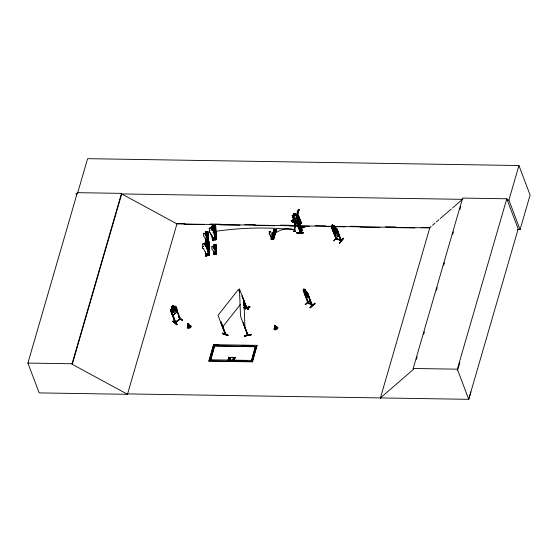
<?xml version="1.0" encoding="UTF-8"?>
<svg xmlns="http://www.w3.org/2000/svg" width="558" height="558" viewBox="0 0 558 558"><rect width="100%" height="100%" fill="white"/><g stroke="black" fill="none" stroke-linecap="round" stroke-linejoin="round"><path stroke-width="0.84" d="M177.116 312.013C177.381 309.962 176.377 303.852 173.74 307.095L173.189 305.638M172.031 314.105L173.113 315.144L177.179 312.027L177.179 310.095M299.437 222.816L299.465 222.224M291.695 220.591C291.074 222.754 297.77 223.409 299.513 222.83L299.541 222.224L297.56 220.787M175.561 322.154L174.975 322.343L175.589 322.099M175.756 322.552L171.146 310.597L170.671 310.959L175.261 322.942L175.742 322.608L172.931 315.319M180.415 318.995L180.248 318.562M332.582 230.077L333.684 231.73L337.883 233.335L337.932 232.037M338.846 236.16L338.915 234.981M338.957 234.925L338.908 236.222L334.674 234.66L333.614 232.958L334.716 234.611M297.881 217.041L296.737 217.39L297.658 219.81L298.397 219.761L298.593 216.616L297.853 216.664M305.4 304.703L310.178 300.155L305.205 304.605M293.096 220.577L292.385 220.033L293.187 220.668L291.632 220.647L297.623 220.78L301.341 223.242L295.168 223.123L300.218 223.186M293.117 222.286L294.519 222.802L299.513 222.83M294.512 220.117L292.378 220.11M294.338 222.74L295.538 223.402L301.25 223.472L300.72 223.535C296.926 219.161 298.377 221.7 294.471 220.061M299.541 222.224L297.56 220.856M172.806 321.394C173.036 319.734 177.828 324.337 176.907 324.798L172.806 321.394L176.921 324.749M172.98 320.983L177.2 324.575L173.015 321.206M206.767 239.926L206.593 240.561L206.411 239.989M207.304 253.492L207.332 254.469M214.056 238.65L214 237.722L213.658 238.078M214.837 253.506L214.642 252.83L215.004 252.886M291.262 220.703L291.869 220.473L291.262 220.703L294.945 223.465M295.447 223.43L293.096 221.819M298.914 218.052L300.72 223.535M297.665 220.989L301.313 223.472L300.748 222.788L300.071 223.074L301.383 223.088L300.832 222.063L300.267 222.056L300.908 221.791L301.313 223.081L295.656 222.83M295.349 224.595C292.594 239.11 296.605 223.423 294.987 224.588M295.789 222.921L295.684 224.609L295.845 222.984L294.784 222.921L294.624 224.546L295.684 224.609M272.158 238.594L271.816 238.475L272.248 238.161M272.164 238.503L272.339 237.973M206.46 240.268L206.586 240.386M207.081 254.567L207.206 253.778L206.837 254.099M207.276 253.862C206.509 253.583 207.52 253.137 206.844 254.127M213.916 238.58C213.519 238.866 213.979 237.945 213.63 238.175M214.035 237.813L213.477 237.82L213.937 237.82M213.888 238.482L213.484 237.868M214.67 252.9L214.663 253.416L214.691 253.053M206.858 253.883L207.325 254.448L207.088 253.437M272.234 238.182L272.053 238.287M296.765 232.7L303.217 232.512L303.224 233.049L296.71 232.916L303.217 233.042M299.813 221.052L300.002 219.594M300.078 219.601L299.883 221.101L297.358 221.045M246.922 308.239L246.734 307.765C246.057 306.307 247.222 309.557 246.608 307.835M247.536 334.744C248.673 334.402 246.929 335.191 247.508 334.228M247.961 335.072L243.211 322.901L247.968 335.163L247.905 334.667M207.123 235.685L206.851 235.218L206.286 235.476M307.702 302.317C306.551 300.776 316.128 307.681 312.417 305.045M307.793 302.659L308.428 302.729M311.776 304.926L308.19 302.68L312.368 304.94M311.943 305.359L312.529 305.372M335.693 238.385L341.447 240.7L341.217 240.177C340.296 239.563 340.519 241.216 341.154 240.435M335.86 238.817L341.391 240.679L336.927 228.864L336.439 228.675L337.492 231.995M334.326 233.481L336.383 239.005L335.058 234.89M337.799 236.215L333.691 241.014L337.576 236.139M225.655 333.593C223.821 335.267 226.123 332.47 225.753 334.026L221.08 322.064L220.738 322.51L225.39 334.437L225.223 334.005M187.858 324.059L188.199 323.891L190.285 326.5L189.818 327.42L188.151 327.511L187.858 324.059L188.151 327.511M187.927 327.107L187.872 323.982M274.557 325.356L274.836 328.885L276.503 328.801L276.97 327.874L274.71 325.244L274.606 328.488M274.836 328.885L274.543 325.433L276.97 327.874M247.48 334.34L247.794 334.681M206.397 239.884L206.69 240.547M213.756 238.733L213.54 238.329M215.004 253.43L214.969 253.039M299.353 232.665L300.664 228.138M299.625 232.637L301.153 227.378M301.097 227.197L299.695 232.7L300.874 227.95M294.094 215.172L293.536 213.714L295.67 213.721L296.214 215.235L297.421 215.772M292.671 215.269L296.165 215.283L295.67 213.721M297.616 215.179C299.862 215.876 296.947 215.793 298.565 215.639L301.383 223.088M127.545 394.304L39.179 392.902L27.9 363.063L77.353 192.67L121.504 193.368L121.714 193.926L72.261 364.318L127.482 394.304L127.601 393.906L468.727 399.326L470.938 391.918M72.261 364.318L72.052 363.767L121.504 193.368M127.482 394.304L177.053 223.514L184.872 223.632M188.764 325.579C196.549 325.579 183.987 332.073 188.081 325.607M208.943 360.803L213.63 344.677L257.015 345.36L252.474 361.863L209.083 361.172L208.943 360.803L252.335 361.493L252.474 361.863M209.083 361.172L213.33 345.702L256.715 346.392L256.854 346.762L214.335 346.086M271.613 238.322C272.618 240.854 270.993 236.453 271.509 238.301L273.678 238.336L273.315 237.82L273.469 238.231L271.648 238.343L269.912 234.534A1.535 0.928 16.2 0 1 269.626 232.993L269.249 231.856A0.767 0.46 16.2 0 1 269.786 231.375A0.767 0.46 16.2 0 1 270.693 231.877L271.076 233.014A1.535 0.928 16.2 0 1 271.962 234.569L273.113 238.287M269.626 232.993L269.249 231.856M269.912 234.534L271.669 238.266M270.693 231.877L270.672 231.954A0.767 0.46 16.2 0 0 269.765 231.451A0.767 0.46 16.2 0 0 269.228 231.933M271.962 234.569L273.092 238.364M271.523 239.403L271.035 238.761L271.314 237.792M271.355 239.173L271.481 237.792M271.558 237.806L271.111 239.403L271.634 238.203M272.032 236.222L273.95 229.638L276.119 229.673L273.308 239.438L272.848 239.417L275.757 229.812M272.151 236.16L273.95 229.638M272.311 236.222L274.034 229.798M272.213 237.017L274.41 229.75L272.499 237.024M274.41 229.75L271.648 239.347L274.292 229.868M272.053 238.615L272.332 238.029M272.625 239.11L272.304 238.245L272.625 239.11L271.962 239.096M275.722 230.677L273.19 239.201L275.387 230.67M273.015 239.361L275.903 229.889M276.119 229.673L273.281 239.431L273.029 238.789M276.377 229.889L273.58 239.438L276.37 229.896L273.992 229.743M294.603 220.591C293.794 216.197 290.439 212.012 293.703 219.782M252.335 361.493L257.015 345.36M298.565 215.639L297.602 215.242M297.435 222.886L296.786 223.395L296.856 222.914M297.512 222.872L297.24 223.402L300.134 230.754L297.337 223.291M298.656 223.402L299.479 222.991L302.108 230.873L301.446 230.838L298.656 223.402L299.228 223.465M298.774 223.458L299.416 223.04M299.214 223.521L299.486 223.047M296.716 232.951L303.308 232.756M301.871 227.19L300.413 232.714L301.948 227.434M301.969 227.371L300.434 232.651M301.446 230.782L301.585 230.363M298.914 222.977L301.564 230.838L298.725 223.402M302.276 230.426L302.101 230.796L299.311 223.409M380.305 398.321L429.876 227.531L431.174 226.409M380.416 397.924L413.506 369.34L413.178 368.475L462.638 198.083L506.79 198.787L518.18 228.933L468.727 399.326L457.337 369.18L506.79 198.787M416.408 359.338L417.133 356.841M423.661 334.34L424.387 331.843M436.482 290.174L437.207 287.677M443.736 265.176L444.461 262.679M452.684 234.346L453.41 231.842M459.945 209.348L460.671 206.844M517.461 229.568L520.07 229.61L508.91 200.078L518.94 165.531L87.592 158.674L77.562 193.221L77.353 192.67M520.07 229.61L530.1 195.063L518.94 165.531M457.658 370.038L459.876 362.63M294.429 230.049L294.819 230.077M308.407 302.757L305.749 295.719M206.655 239.849L206.648 240.317M206.16 235.664L207.778 235.099L206.251 235.274M215.325 248.729L215.095 248.164L214.53 248.415M273.413 233.579L274.32 233.314M227.908 335.17L222.405 333.161L227.908 335.17L227.79 335.693L222.293 333.656L222.391 333.203M334.856 228.947C336.404 227.957 334.354 226.625 334.34 228.466L332.366 226.569L334.109 228.654M272.081 237.966L272.067 238.231M225.725 334.012L225.46 334.354M245.115 308.4L245.555 307.904L245.855 308.518L245.52 308.944L243.518 303.587M245.276 308.832L245.715 308.33M245.318 308.511L245.715 308.044M243.553 302.331L245.876 308.476L245.52 308.895L243.944 305.142M246.734 307.856L246.448 307.402M174.891 306.209L175.7 306.286L180.436 319.009L179.913 319.343L179.606 318.764L180.143 318.388M179.774 319.225L180.269 318.583M213.707 238.426L213.854 238.768L213.637 238.399M207.025 253.674L207.144 253.576M207.234 254.211L206.885 254.511L206.934 253.953M214.028 238.691L213.561 238.106M206.934 254.315L207.22 254.357M214.969 253.206L214.837 252.955M220.926 322.58L221.268 322.14M225.16 334.375L225.774 333.9M245.29 308.874L245.673 308.386L243.672 303.078M248.463 309.132L244.39 307.842M248.561 309.383L248.756 309.09L244.027 307.367M333.154 227.804L335.002 228.417L333.154 227.804L333.705 229.261L332.519 228.752L332.101 229.115L333.628 233.028M332.519 228.752L337.548 231.054M333.824 229.275L333.105 229.429L334.13 232.142L335.47 233.635L337.158 234.255L337.618 233.425L336.593 230.719L335.511 229.896L336.718 230.301M338.978 235.009L339.02 234.953C338.225 231.075 335.951 225.034 331.11 226.178L335.937 238.88M222.489 327.141L240.268 304.619M332.749 226.29L332.198 224.832L333.984 225.516L334.493 226.994L335.686 227.455M331.591 226.827L332.84 229.547M332.198 224.832L332.784 226.415L332.073 226.555L333.098 229.268L334.43 230.775L336.097 231.41L336.558 230.587L333.984 225.516M336.927 228.864L336.307 228.843M336.355 238.712L340.729 240.163M340.596 240.331L341.231 240.226M339.355 242.96L343.254 238.126L343.623 238.475L339.752 243.323L339.404 243.002M339.452 243.211L343.379 238.357M299.318 223.486L302.171 230.796M205.372 234.018L205.421 232.177L207.862 231.828L208.204 241.105L207.834 231.849M205.302 232.33L205.595 235.595L205.379 232.072L207.646 231.751L207.75 241.189M206.069 232.177L205.379 232.072M207.081 231.982L207.43 231.912M212.34 228.103L212.047 226.297L211.984 229.924L212.019 226.22L215.688 225.697L216.225 239.591L215.304 225.432L211.963 226.067L212.193 230.559M212.472 226.318L212.668 226.185M215.165 225.795L215.304 225.432M205.581 238.217L205.658 241.586L208.057 241.063M206.153 241.502L206.411 241.454M207.883 241.161L207.82 240.491L207.806 240.937L205.923 241.293L205.595 240.916L205.958 241.537M208.008 241.475L208.594 255.431M208.657 241.44L205.316 241.991L205.253 244.829M212.465 240.317L216.225 239.591M212.514 238.678L215.855 238.05L215.562 237.276L215.534 237.945L213.177 238.301L213.289 240.059M215.151 239.8L215.59 239.703L215.067 239.807L214.844 229.261M214.321 245.122L214.014 248.582M205.839 253.353L205.679 256.101L209.543 255.355L208.978 241.488M215.458 244.774L215.737 254.19L215.458 244.774L215.827 249.921M215.744 253.102L214.621 249.245A1.535 1.025 -2.3 0 0 213.728 247.752L213.623 245.018L215.855 244.599L215.974 249.9M206.418 255.976L206.453 254.016M208.58 247.668L208.811 255.501L209.208 255.229L208.664 254.511L208.866 253.053L209.159 253.82L205.818 254.455L205.525 253.688L206.076 255.662L208.894 255.125L208.664 254.511M208.587 242.437L209.076 255.466L208.72 241.433M214.398 252.614L214.663 254.399M215.709 254.19L216.469 254.043L214.223 254.483M216.127 254.099L215.855 244.599M188.011 326.625L188.395 326.186L187.934 323.912M175.17 322.712L180.304 318.813L175.352 321.987L175.079 322.817L174.982 322.266M225.418 333.398L225.474 333.921L221.08 322.064M213.714 238.238L213.965 238.175M230.712 357.287L229.561 358.369L229.826 358.899L231.214 357.294L229.659 358.62L229.059 357.266L228.536 357.253L229.289 358.913L227.79 360.287L229.192 358.668L228.536 357.253M234.939 357.357L233.879 358.682L235.525 357.608L235.03 357.601M232.414 360.119L233.586 359.017L234.193 360.391M232.505 360.363L233.683 359.261L233.418 358.731L231.919 360.112M231.214 357.294L229.736 358.655L230.496 360.335M232.009 360.356L233.509 358.975L232.763 357.322L233.279 357.329L233.879 358.682M235.525 357.608L234.053 358.968L235.434 357.364M303.838 289.016L305.352 289.993L303.838 289.016L304.403 290.599L303.831 290.592L304.856 293.306L307.465 295.866L307.786 295.189L305.324 290.007C306.774 292.371 313.408 302.108 305.505 295.705L304.542 293.913L305.505 295.705M307.842 302.771L303.022 290.062L303.357 289.804L304.459 290.551L303.908 289.093M303.964 290.997L303.378 290.878L303.796 291.143M306.886 292.071L312.361 305.596C310.018 304.054 308.156 303.168 307.8 302.08M312.243 305.198L311.887 305.331L307.646 293.369L312.508 305.393M308.065 293.634L307.479 293.515M305.212 304.584L310.053 300.218M309.983 307.493L314.845 303.147L315.165 303.538L310.332 307.904L310.018 307.535M310.074 307.737L314.963 303.385M245.604 308.421L245.513 307.953M299.102 209.487L298.837 209.717A6.417 2.134 86.1 0 0 297.798 216.239L297.888 217.069L297.149 217.118L297.058 216.288A6.417 2.134 86.1 0 1 298.098 209.766L299.102 209.487L298.99 210.582A5.496 1.827 86.1 0 0 298.174 216.881L297.442 216.929M432.471 225.286L435.066 223.047M436.363 221.924L438.958 219.685M440.255 218.562L451.283 209.034M452.58 207.911L461.661 200.064M214.6 248.254L214.349 245.959M215.221 248.742L214.551 248.952M273.601 233.216C272.674 234.102 275.031 234.137 274.201 233.167M172.045 308.33L171.501 306.872L173.231 305.547L171.543 306.914L172.171 308.372L171.487 309.516L172.513 312.229L173.817 312.731L175.435 311.49L175.861 309.662L174.835 306.949L173.782 307.13L173.231 305.547M172.122 308.33L170.867 309.23L170.56 310.213L175.352 322.866L175.093 322.51M170.957 309.299L174.94 306.244M171.292 310.715L170.671 310.959M179.913 319.343L175.505 307.486L175.84 307.005M173.092 315.026L177.074 311.978M178.441 317.049C180.646 319.315 186.839 323.466 178.637 316.895L178.379 317.132L182.48 320.529M175.554 322.057L179.802 319.03M180.45 318.932L175.31 322.894M301.292 223.102L298.502 215.716M248.582 309.299L243.853 307.549M296.737 217.39L297.888 217.069M298.174 216.881L298.593 216.616M274.766 326.981C270.763 333.419 282.32 327.183 276.14 326.967M247.675 334.661L247.703 335.225L240.519 316.184L239.431 288.842L246.866 308.309L246.866 307.8M205.609 232.274L205.686 234.799M205.853 232.156L206.035 235.518M205.79 241.502L205.735 238.964M205.323 242.088L205.749 246.483M208.518 241.586L208.601 241.209L205.26 241.837L205.497 246.427M212.863 240.254L212.277 239.319L212.772 239.884L215.597 239.354L215.304 237.324M215.772 239.689L215.297 229.268M216.427 254.05L216.106 244.774L213.707 245.178M213.874 245.213L213.93 247.745M214.007 245.199L213.623 245.018M215.458 244.836L216.037 254.127M215.911 244.746L216.302 254.009M209.501 255.383L208.908 241.495M206.383 235.392L206.879 235.302M215.116 248.819L214.516 248.875M294.91 223.102L294.882 223.395M291.206 220.835L291.688 220.661M341.356 240.631L335.832 238.189L336.216 238.573M340.903 240.491L338.518 234.193M182.515 320.452L178.288 316.888M214.746 248.275L215.123 248.24M273.755 233.244L274.131 233.209M273.88 233.879L274.341 233.314M293.194 220.591L292.357 220.773L295.328 222.21L297.826 221.791L296.493 220.78L295.189 220.598M246.908 307.828L242.144 296.026L246.629 308.351M242.165 296.486L242.374 295.977M244.188 307.953L250.047 306.816L244.188 308.253M244.125 308.002L250.047 306.823L244.188 308.149M251.065 334.347L244.383 335.644L251.065 334.312L251.17 334.842L244.481 336.111L251.163 334.807M251.149 334.598L244.383 335.609M213.826 230.754L215.555 230.594L213.051 231.068M207.646 232.588C201.968 233 208.852 233.969 207.611 231.654M207.674 233.216C200.273 234.311 213.177 232.567 205.518 234.681M213.044 232.323L215.611 232.002L213.107 232.477M205.477 234.583L207.709 234.158M206.293 236.215L207.813 236.034L206.327 236.32A1.535 1.025 -2.3 0 0 205.484 234.813L205.079 233.676A0.767 0.509 -2.3 0 0 204.144 233.321A0.767 0.509 -2.3 0 0 203.593 233.955L203.593 234.025A0.767 0.509 -2.3 0 1 204.151 233.397A0.767 0.509 -2.3 0 1 205.079 233.746L205.079 233.676M212.912 238.496L210.303 233A2.295 1.535 -2.3 0 1 209.885 230.587L209.878 230.482A2.295 1.535 -2.3 0 0 210.296 232.888L212.912 238.496L215.137 238.078M205.881 240.352L207.764 239.996L207.785 239.556L207.981 240.066L205.749 240.491L205.553 239.975L205.923 241.293M215.36 238.733L215.737 239.689L215.388 229.261M214.691 239.396C213.763 235.385 215.36 243.149 213.177 238.301M205.414 245.597L208.811 245.115L205.47 245.75M206.293 246.692L208.859 246.371L206.348 246.845M206.348 248.101L208.915 247.78L206.404 248.254M213.728 247.529L215.995 247.208L213.763 247.626M213.756 248.359L216.023 248.038L213.798 248.463M214.537 249.161L216.058 248.98L214.572 249.266M207.499 253.883L206.481 254.078C206.906 257.608 209.327 253.116 206.488 254.197M213.805 252.92L214.167 254.239L216.051 253.883L216.03 252.502L216.225 253.011L213.902 253.506L213.805 252.92L214.035 254.371L213.895 251.016M214.126 253.297L216.009 252.941M205.525 253.688L206.076 255.662M213.84 253.862L214.167 254.239M216.26 253.953L216.065 253.437L216.051 253.883M206.662 236.055L206.188 235.867L206.53 236.069M298.481 210.436L299.214 210.387M294.868 230.321L295.482 230.133L294.003 229.84A28.367 17.57 -52.2 0 0 275.122 233.118L272.953 233.084L275.122 233.118M293.522 213.777L295.656 213.784M294.185 215.221L292.636 215.165L292.141 215.737L292.734 215.751M297.846 219.643L295.852 219.636L294.338 218.471L293.285 215.758L294.171 215.276L293.536 213.714M297.037 220.773L297.623 220.78M298.739 222.119L300.42 222.14L298.683 222.307M294.896 223.033L294.38 223.033M462.847 199.346L121.714 193.926L176.935 223.911L331.585 226.367M507.173 200.05L508.91 200.078M210.066 224.037L220.494 224.204M244.816 224.588L255.243 224.755M280.437 225.153L290.864 225.32M315.193 225.704L325.614 225.871M350.815 226.276L360.37 226.422M385.564 226.827L395.992 226.994M421.185 227.392L429.876 227.531M334.186 226.409L429.758 227.929M184.21 224.274L204.221 224.588M219.887 224.839L239.898 225.16M254.692 225.39L274.703 225.711M289.497 225.948L309.509 226.262M325.168 226.513L331.257 226.611M333.872 226.653L345.179 226.834M359.973 227.064L379.984 227.385M395.65 227.629L414.789 227.936M298.411 227.071L304.745 227.232M299.13 227.287L304.766 227.218M300.044 230.726C300.023 230.084 299.513 230.154 300.03 230.782M271.223 239.27L273.434 239.361M218.973 345.123L213.77 345.039L213.63 344.677M241.537 345.486L253.681 345.674M228.634 357.504L229.059 357.266M230.81 357.538L231.305 357.545M210.247 360.161L211.984 360.189M234.548 360.545L247.564 360.754M413.178 368.475L457.337 369.18M27.9 363.063L72.052 363.767M215.604 225.725L216.162 239.605M215.939 239.535L215.423 225.655M207.897 241.161L207.771 236.948M206.125 256.024L205.581 255.097M273.783 233.976L273.371 233.593M335.923 238.196L336.314 239.026M336.244 238.608L331.884 227.615M180.199 318.346L180.36 318.771M340.771 240.017L341.315 240.868L336.467 228.166M300.734 232.686L302.303 227.427M212.347 226.339L211.963 226.067M205.651 242.116L205.26 241.837M209.041 255.466L208.497 242.444M208.887 255.48L208.364 255.578L208.043 242.43M243.755 307.395L248.498 309.118M245.332 308.825L245.178 308.33M332.233 224.958L333.9 225.599M331.487 225.878L332.826 226.36M294.031 230.189L294.003 229.84A330.538 260.272 -38.3 0 0 214.46 231.5M276.74 327.476L274.808 325.237M190.055 326.095L188.123 323.863M303.301 289.853L306.83 292.155M305.526 295.677L309.111 297.944M297.644 220.543L301.341 223.242M294.282 222.272L295.559 223.172M293.055 221.603L295.475 223.402M294.471 220.131L295.231 220.654M291.213 220.766L293.187 222.279M172.038 314.021L173.133 315.061M335.288 229.457L336.6 230.963M188.234 323.961L190.285 326.5M274.906 325.412L276.88 328.362M188.22 324.038L190.194 326.981M274.843 325.481L276.503 328.801M188.165 324.107L189.818 327.42M203.6 248.666L203.6 248.777A2.295 1.535 -2.3 0 1 203.189 246.364L203.182 246.259A2.295 1.535 -2.3 0 0 203.6 248.666L206.209 254.274M233.962 358.724L234.625 360.154M188.025 323.863L188.653 325.23M229.973 360.322L229.366 358.947L228.285 360.294L229.457 359.192L229.192 358.668M308.469 302.771L308.267 302.303M297.923 215.813L300.727 223.074M295.315 222.265L295.607 223.012M292.204 215.562L293.717 219.629M297.477 217.341L298.397 219.761M336.732 229.464L337.625 231.828M338.685 235.148L340.764 240.658M334.919 228.501L335.47 229.952M333.196 227.755L333.782 229.331M331.222 226.164L332.687 230.036M299.381 222.935L302.206 230.426M298.928 222.928L302.004 230.9M298.76 223.033L301.55 230.412M297.442 222.921L300.302 230.308M296.954 222.802L299.451 229.505M296.786 222.914L299.367 229.561M296.682 223.284L299.576 230.775M312.048 304.731L312.41 305.631M307.946 302.094L308.309 302.987L303.545 290.725M275.373 232.254L273.239 232.323M239.689 292.545L238.496 289.393L218.025 315.326L225.195 334.319M211.503 228.466L211.51 228.571A1.151 0.767 -2.3 0 0 210.115 228.041A1.151 0.767 -2.3 0 0 209.278 228.996L209.278 228.885A1.151 0.767 -2.3 0 1 210.115 227.936A1.151 0.767 -2.3 0 1 211.503 228.466L212.11 230.168A2.295 1.535 -2.3 0 1 213.449 232.4L213.449 232.295A2.295 1.535 -2.3 0 0 212.11 230.056M209.278 228.885L209.885 230.587M247.745 334.186L247.982 334.709M243.211 322.901L247.675 335.163M213.728 247.752L213.323 246.622A0.767 0.509 -2.3 0 0 212.396 246.266A0.767 0.509 -2.3 0 0 211.838 246.901L211.838 246.971M214.439 253.179C214.265 254.727 216.26 253.932 215.123 253.137M211.838 246.901L212.242 248.038A1.535 1.025 -2.3 0 0 212.521 249.642L214.258 253.311M252.767 360.838L252.628 360.468L209.243 359.777L209.383 360.147M203.593 233.955L203.998 235.092A1.535 1.025 -2.3 0 0 204.27 236.697L206.014 240.365M208.608 253.102L208.838 253.716M206.746 248.073L206.753 248.177A2.295 1.535 -2.3 0 0 205.414 245.945L204.807 244.348A1.151 0.767 -2.3 0 0 203.419 243.818A1.151 0.767 -2.3 0 0 202.582 244.767L202.582 244.662A1.151 0.767 -2.3 0 1 203.412 243.713A1.151 0.767 -2.3 0 1 204.807 244.244L205.407 245.834A2.295 1.535 -2.3 0 1 206.746 248.073L208.441 253.96M202.582 244.662L203.189 246.364M233.279 357.329L232.763 357.322M170.574 310.15L172.08 314.056M75.965 193.34L76.585 194.965M274.752 325.53L275.931 329.067M188.074 324.149L189.246 327.692M213.449 232.295L215.144 238.182M207.499 240.156L206.376 236.299M251.142 334.563L244.488 336.139M274.655 325.53L275.317 329.101M187.976 324.156L188.639 327.727M243.441 322.852L243.462 323.319M243.895 300.657L244.983 327.999M215.172 229.289L215.514 239.731M216.03 252.502L216.065 253.437M214.704 225.697L215.325 239.661M214.649 229.394L215.088 239.814M214.342 245.973L214.398 248.505M214.098 245.039L214.23 248.47M214.063 246.029L214.119 248.561M213.03 227.085L213.156 230.566M212.954 227.113L213.093 230.58M213.595 245.269L213.651 247.801M213.826 251.163L213.916 254.539M212.668 226.095L212.842 230.524M212.598 227.183L212.668 228.919M212.507 227.19L212.598 228.926M212.717 238.475L212.772 239.884M212.082 226.297L212.221 229.77M212.431 236.627L212.57 240.1M212.291 235.978L212.396 240.331M212.207 235.985L212.382 240.324M208.601 241.209L209.208 255.327M208.371 242.465L208.434 245.959M207.736 234.995L207.778 235.936M207.848 242.563L208.315 253.855M207.213 231.828L207.506 241.237L207.171 232.819M207.199 240.965L206.879 240.191M206.523 241.098L206.195 240.317M206.104 233.021L206.258 238.085M206.439 245.464L206.495 247.215M205.853 232.093L205.916 235.609M206.362 245.492L206.432 247.222M205.756 233.084L205.874 235.615M205.972 241.872L206.244 247.159M205.895 242.96L206.035 246.427M205.811 242.96L205.972 246.441M205.525 238.217L205.672 241.593M205.686 242.981L205.811 246.469M205.386 242.074L205.56 246.413M205.769 253.276L205.874 255.969M205.595 251.756L205.7 256.108M309.034 296.793L309.062 297.993M213.414 230.914A0.767 0.558 -20.7 0 1 214.551 231.2A0.767 0.558 -20.7 0 1 213.456 231.905M206.613 246.936A0.767 0.558 -20.7 0 1 207.618 246.713A0.767 0.558 -20.7 0 1 207.778 247.452A0.767 0.558 -20.7 0 1 206.802 247.801M206.453 246.95A0.767 0.558 -20.7 0 1 207.457 246.552A0.767 0.558 -20.7 0 1 207.764 247.278A0.767 0.558 -20.7 0 1 206.76 247.675M213.463 231.04A0.767 0.558 -20.7 0 1 214.6 231.319A0.767 0.558 -20.7 0 1 213.505 232.023M297.449 212.807A5.496 1.827 86.1 0 1 297.7 211.726M333.286 229.582L335.044 231.661C333.37 232.707 335.644 234.116 335.546 232.121L337.639 234.109L335.79 231.947C337.367 230.935 335.295 229.617 335.274 231.465L333.286 229.582M174.584 307.109L174.082 309.578C177.144 309.62 175.393 311.922 173.852 310.157C173.977 312.71 171.794 314.252 173.364 310.115C170.455 310.088 172.101 307.849 173.58 309.53L173.991 307.514L174.584 307.109M306.67 292.343L306.307 293.334L307.96 295.705L306.119 293.452C306.196 295.21 304.549 293.682 305.672 292.922L304.103 290.697L305.847 292.79L306.147 291.98L306.67 292.343M214.593 345.723L210.652 360.168L214.593 345.723M255.452 346.372L251.505 360.817L255.452 346.372M293.647 231.396L295.335 231.598L293.647 231.396M296.256 220.898L295.67 221.498L297.937 222.14L295.398 221.61L294.24 222.126L294.784 221.491L292.629 220.87L295.043 221.366L296.256 220.898M222.454 333.398L227.957 335.421L222.454 333.398M173.036 306.14L171.997 306.935L172.185 307.423L173.224 306.628L173.036 306.14M173.97 307.618L172.352 308.853L173.378 311.566L174.996 310.332L173.97 307.618M215.36 226.841L212.019 227.469L215.36 226.841M215.395 227.783L212.054 228.41L215.395 227.783M215.451 229.192L212.11 229.819L215.451 229.192M208.657 242.618L205.316 243.246L208.657 242.618M208.699 243.553L205.358 244.188L208.699 243.553M215.89 245.534L213.665 245.959L215.89 245.534M215.918 246.162L213.686 246.587L215.918 246.162M295.342 214.07L294.059 214.063L294.247 214.551L295.531 214.558L295.342 214.07M296.354 215.765L294.359 215.758L295.405 218.471L297.4 218.478L296.354 215.765M294.233 220.152L292.95 220.145L294.233 220.152M295.426 220.78L293.431 220.773L294.764 221.784L296.758 221.784L295.426 220.78M275.84 230.642L273.671 230.607L275.84 230.642M275.652 231.291L273.483 231.256L275.652 231.291M274.843 234.081L272.667 234.053L274.843 234.081M334.751 228.578L333.67 228.173L334.933 229.059L334.751 228.578M335.693 230.384L334.012 229.763L335.037 232.477L336.718 233.098L335.693 230.384M333.698 225.725L332.624 225.313L333.879 226.206L333.698 225.725M334.633 227.531L332.966 226.897L333.991 229.61L335.658 230.245L334.633 227.531M305.107 290.132L304.201 289.546L305.289 290.62L305.107 290.132M306 291.987L304.591 291.081L305.617 293.794L307.026 294.701L306 291.987"/></g></svg>
